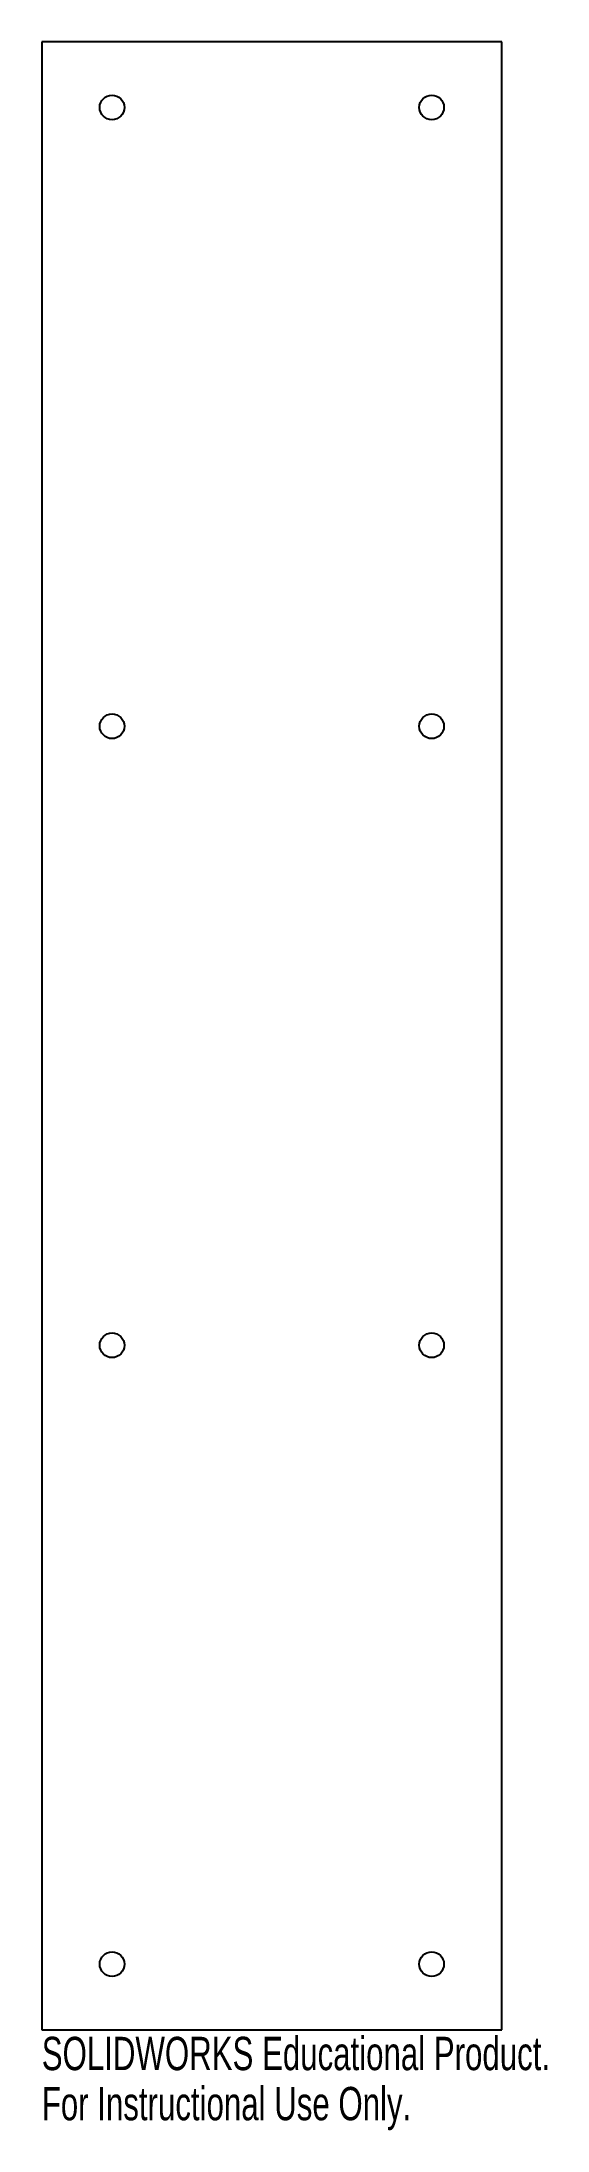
# Model space of a CAD drawing. Header units: inches. Extents: x 0 to 2.9, y -11.9 to 0.
import ezdxf

# ---------------------------------------------------------------- set-up
doc = ezdxf.new("R2010")
doc.units = ezdxf.units.IN
doc.header["$MEASUREMENT"] = 0
doc.styles.add('SLDTEXTSTYLE0', font='TXT', dxfattribs={"width": 0.7})

msp = doc.modelspace()

# ---------------------------------------------------------------- linework, layer by layer
at = {"color": 7, "linetype": 'Continuous', "lineweight": 25}
for p, q in [((2.626, 0), (0, 0)), ((0, 0), (0, -11.35)), ((2.626, -11.35), (2.626, 0)), ((0, -11.35), (2.626, -11.35))]:
    msp.add_line(p, q, dxfattribs=at)
for centre in [(0.401, -0.375), (2.225, -0.375), (0.401, -3.908), (2.225, -3.908), (0.401, -7.442), (2.225, -7.442), (0.401, -10.975), (2.225, -10.975)]:
    msp.add_circle(centre, 0.0703, dxfattribs=at)

# ---------------------------------------------------------------- texts
at = {"color": 7, "linetype": 'Continuous', "char_height": 0.1903, "attachment_point": 1, "style": 'SLDTEXTSTYLE0'}
for s, insert in [('SOLIDWORKS Educational Product.', (0, -11.39)), ('For Instructional Use Only.', (0, -11.676))]:
    msp.add_mtext(s, dxfattribs=dict(at, insert=insert))

doc.saveas('drawing.dxf')
